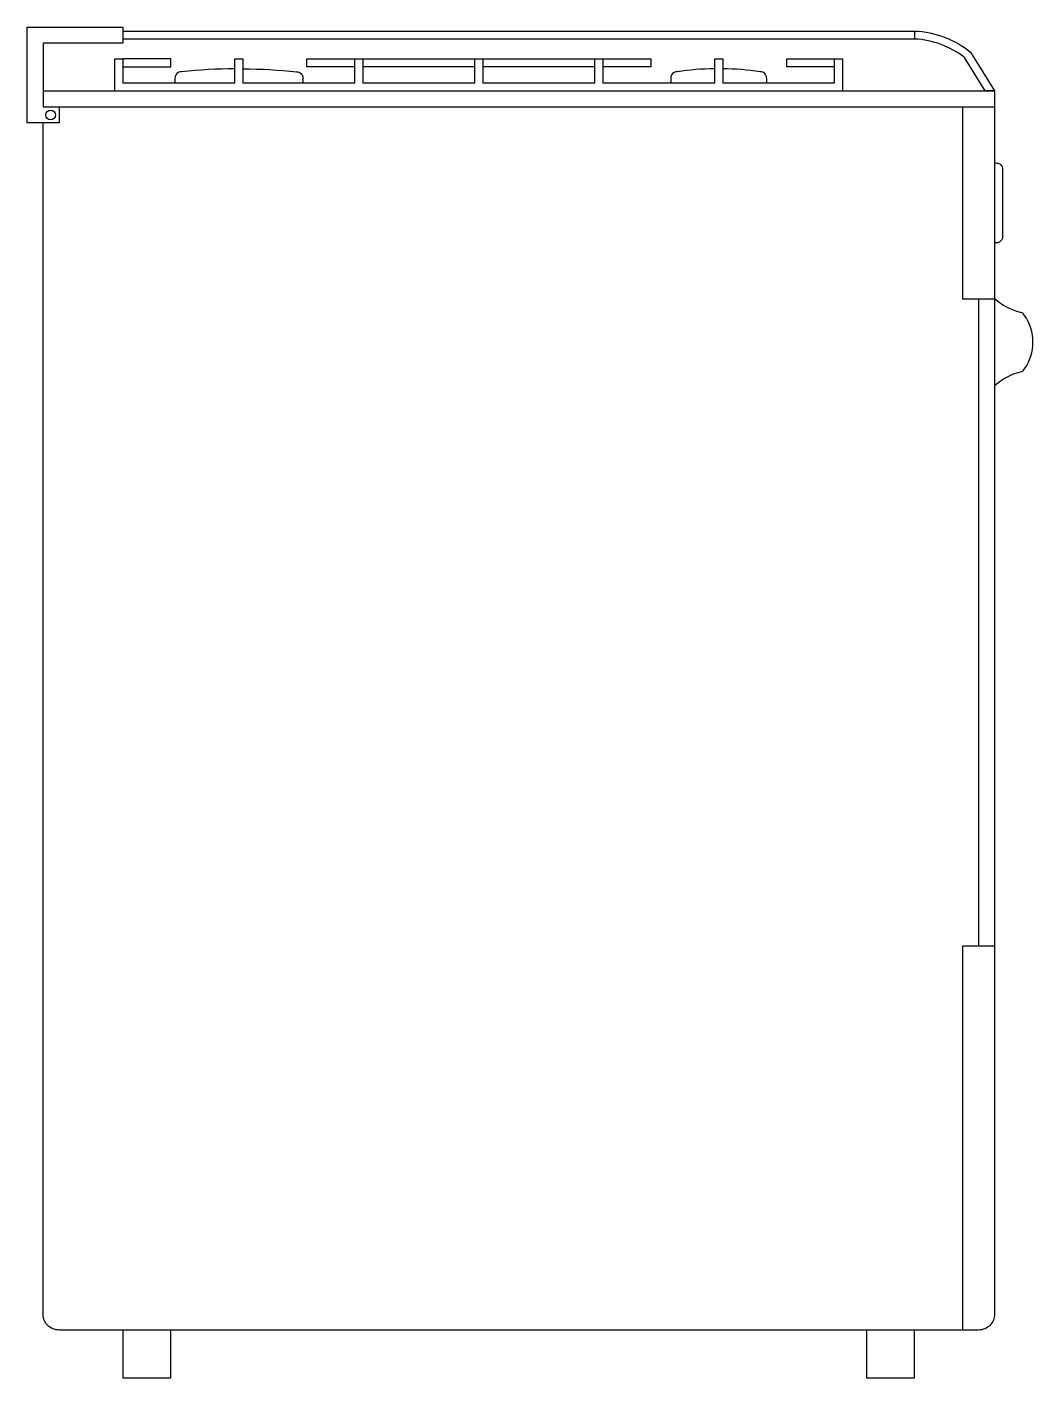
# Model space of a CAD drawing. Header units: millimetres. Extents: x -3021.356 to -3020.727, y 2890.034 to 2890.879.
import ezdxf

# ---------------------------------------------------------------- set-up
doc = ezdxf.new("R2010")
doc.units = ezdxf.units.MM
doc.header["$LTSCALE"] = 10
doc.layers.add('cozinha_fogões', color=2, linetype='Continuous')

msp = doc.modelspace()

# ---------------------------------------------------------------- linework, layer by layer
at = {"layer": 'cozinha_fogões', "color": 1}
for p, q in [((-3020.8007, 2890.876), (-3020.8007, 2890.871)), ((-3021.0757, 2890.8535), (-3021.1457, 2890.8535)), ((-3021.0007, 2890.8535), (-3021.0707, 2890.8535))]:
    msp.add_line(p, q, dxfattribs=at)
at = {"layer": 'cozinha_fogões'}
for p, q in [((-3021.3357, 2890.8285), (-3020.7507, 2890.8285)), ((-3020.7607, 2890.7085), (-3020.7607, 2890.3035))]:
    msp.add_line(p, q, dxfattribs=at)
msp.add_lwpolyline([(-3021.3457, 2890.8685), (-3021.3457, 2890.8285), (-3021.3357, 2890.8285), (-3021.3357, 2890.8185), (-3021.3557, 2890.8185), (-3021.3557, 2890.8785), (-3021.2957, 2890.8785), (-3021.2957, 2890.8685)], close=True, dxfattribs=at)
at = {"layer": 'cozinha_fogões', "color": 1}
for points in [[(-3021.2957, 2890.876), (-3020.8007, 2890.876, -0.159328), (-3020.7657, 2890.86277), (-3020.7507, 2890.8385), (-3020.75658, 2890.8385), (-3020.76949, 2890.85939, 0.154208), (-3020.8007, 2890.871), (-3021.2957, 2890.871)], [(-3021.2257, 2890.85242, 0.023585), (-3021.2592, 2890.8505, 0.414214), (-3021.2632, 2890.8465), (-3021.2632, 2890.8435)], [(-3021.2207, 2890.85242, -0.023585), (-3021.1872, 2890.8505, -0.414214), (-3021.1832, 2890.8465), (-3021.1832, 2890.8435)], [(-3020.9257, 2890.85242, 0.033564), (-3020.9492, 2890.8505, 0.414214), (-3020.9532, 2890.8465), (-3020.9532, 2890.8435)], [(-3020.8932, 2890.8435), (-3020.8932, 2890.8465, 0.414214), (-3020.8972, 2890.8505, 0.033564), (-3020.9207, 2890.85242, 0.033564)], [(-3020.7507, 2890.7935), (-3020.7497, 2890.7935, -0.414214), (-3020.7457, 2890.7895), (-3020.7457, 2890.7475, -0.414214), (-3020.7497, 2890.7435), (-3020.7507, 2890.7435)], [(-3020.7507, 2890.6543, -0.125183), (-3020.73444, 2890.66285, 0.181544), (-3020.73211, 2890.66443, 0.31877), (-3020.73211, 2890.69837, 0.181544), (-3020.73444, 2890.69994, -0.125183), (-3020.7507, 2890.7085)]]:
    msp.add_lwpolyline(points, format="xyb", dxfattribs=at)
for points in [[(-3021.3007, 2890.8385), (-3021.3007, 2890.8585), (-3021.2957, 2890.8585), (-3021.2957, 2890.8435), (-3021.2257, 2890.8435), (-3021.2257, 2890.8585), (-3021.2207, 2890.8585), (-3021.2207, 2890.8435), (-3021.1507, 2890.8435), (-3021.1507, 2890.8585), (-3021.1457, 2890.8585), (-3021.1457, 2890.8435), (-3021.0757, 2890.8435), (-3021.0757, 2890.8585), (-3021.0707, 2890.8585), (-3021.0707, 2890.8435), (-3021.0007, 2890.8435), (-3021.0007, 2890.8585), (-3020.9957, 2890.8585), (-3020.9957, 2890.8435), (-3020.9257, 2890.8435), (-3020.9257, 2890.8585), (-3020.9207, 2890.8585), (-3020.9207, 2890.8435), (-3020.8507, 2890.8435), (-3020.8507, 2890.8585), (-3020.8457, 2890.8585), (-3020.8457, 2890.8385)], [(-3021.2957, 2890.8535), (-3021.2657, 2890.8535), (-3021.2657, 2890.8585), (-3021.2957, 2890.8585)], [(-3021.1507, 2890.8535), (-3021.1807, 2890.8535), (-3021.1807, 2890.8585), (-3020.9657, 2890.8585), (-3020.9657, 2890.8535), (-3020.9957, 2890.8535)], [(-3020.8507, 2890.8535), (-3020.8807, 2890.8535), (-3020.8807, 2890.8585), (-3020.8507, 2890.8585)]]:
    msp.add_lwpolyline(points, dxfattribs=at)
at = {"layer": 'cozinha_fogões'}
msp.add_lwpolyline([(-3021.3457, 2890.8385), (-3020.7507, 2890.8385), (-3020.7507, 2890.0735, -0.414214), (-3020.7607, 2890.0635), (-3021.3357, 2890.0635, -0.414214), (-3021.3457, 2890.0735), (-3021.3457, 2890.8185)], format="xyb", dxfattribs=at)
for points in [[(-3020.7707, 2890.8285), (-3020.7707, 2890.7085), (-3020.7507, 2890.7085)], [(-3020.7507, 2890.3035), (-3020.7707, 2890.3035), (-3020.7707, 2890.0635)], [(-3021.2957, 2890.0635), (-3021.2957, 2890.0335), (-3021.2657, 2890.0335), (-3021.2657, 2890.0635)], [(-3020.8307, 2890.0635), (-3020.8307, 2890.0335), (-3020.8007, 2890.0335), (-3020.8007, 2890.0635)]]:
    msp.add_lwpolyline(points, dxfattribs=at)
msp.add_circle((-3021.34097, 2890.8235), 0.003, dxfattribs=at)

doc.saveas('drawing.dxf')
